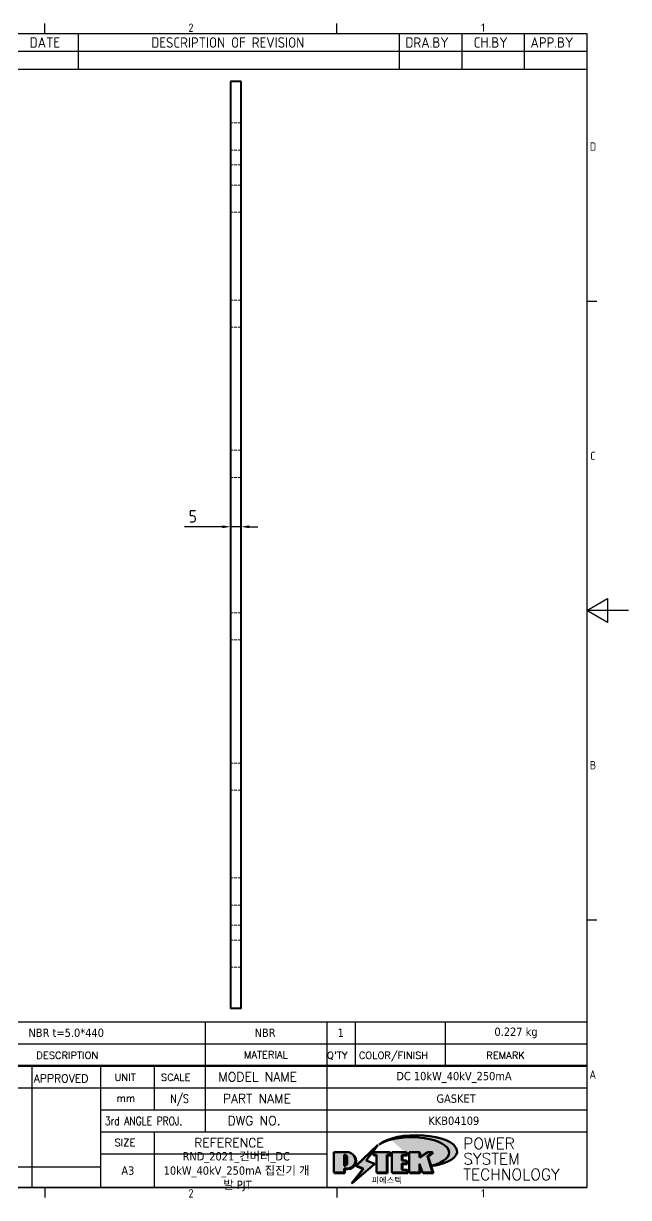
# Model space of a CAD drawing. Header units: millimetres. Extents: x 0 to 840, y 0 to 594.
# Drawn here: x 550 to 840, y 15 to 579 of the extents above; entities that cross this region are included whole.
import ezdxf
from ezdxf.enums import TextEntityAlignment as Align

# ---------------------------------------------------------------- set-up
doc = ezdxf.new("R2010")
doc.units = ezdxf.units.MM
doc.header["$LTSCALE"] = 2
doc.linetypes.add('DASHED', pattern=[0.2067, 0.1654, -0.0413])
doc.layers.get('0').update_dxf_attribs({"color": 3, "lineweight": 25})
for name, color, linetype, lineweight in [('가려진 것(ISO)', 2, 'DASHED', 18), ('가시적인 것(ISO)', 3, 'Continuous', 40), ('경계(ISO)', 7, 'Continuous', 25), ('기호(ISO)', 5, 'Continuous', 25), ('제목(ISO)', 5, 'Continuous', 50), ('치수(ISO)', 2, 'Continuous', 25), ('해치(ISO)', 7, 'Continuous', 18)]:
    doc.layers.add(name, color=color, linetype=linetype, lineweight=lineweight)
doc.styles.add('HAN_291', font='')
doc.styles.add('HAN_370', font='', dxfattribs={"width": 2})
doc.styles.add('ISO Proportiona M2B', font='isocp.shx')
doc.styles.add('RC_284', font='ROMANC.shx')
doc.styles.add('RC_287', font='ROMANC.shx')
doc.styles.add('RC_292', font='ROMANC.shx')
doc.styles.add('ROMANT_294', font='romant.shx')
doc.styles.add('문자 텍스트_PSTEK_POSCO', font='isocp.shx')
doc.styles.add('치수 텍스트_PSTEK_POSCO', font='isocp.shx')
doc.styles.add('텍스트 스타일198', font='tahoma.ttf')
doc.styles.add('텍스트 스타일333', font='ROMANC.shx', dxfattribs={"width": 0.800000011920929})
doc.styles.get('HAN_291').set_extended_font_data('GulimChe')
doc.styles.get('HAN_370').set_extended_font_data('GulimChe')
doc.dimstyles.new('치수_PSTEK_POSCO', dxfattribs={"dimscale": 2, "dimtxt": 3, "dimasz": 2, "dimexe": 2, "dimexo": 2.5, "dimgap": 1, "dimtad": 1, "dimrnd": 1e-08, "dimdsep": 46, "dimtxsty": '치수 텍스트_PSTEK_POSCO', "dimcen": 0.09, "dimdle": 10, "dimclrd": 7, "dimclre": 7, "dimclrt": 2, "dimadec": 1, "dimazin": 2, "dimtfac": 1, "dimtmove": 0, "dimatfit": 3, "dimfxl": 0, "dimtolj": 1, "dimlwd": -1, "dimlwe": -1, "dimarcsym": 0})

# ---------------------------------------------------------------- blocks, each defined once
blk = doc.blocks.new('경계 Default Border')
at = {"layer": '경계(ISO)'}
for p, q in [((280, 287.0000076293945), (280, 289.4000053405762)), ((350, 287.0000076293945), (350, 289.4000053405762)), ((410, 222.7499961853027), (412.400016784668, 222.7499961853027)), ((410, 74.25000190734863), (412.400016784668, 74.25000190734863)), ((280, 10), (280, 7.599999904632568)), ((350, 10), (350, 7.599999904632568))]:
    blk.add_line(p, q, dxfattribs=at)
at = {"layer": '경계(ISO)', "flags": 128}
for points in [[(10, 10), (10, 287.0000076293945), (410, 287.0000076293945), (410, 10), (10, 10)], [(420, 148.5000038146973), (410, 148.5000038146973), (415, 151.3867473602295), (415, 145.6132507324219), (410, 148.5000038146973)]]:
    blk.add_lwpolyline(points, dxfattribs=at)
at = {"layer": '경계(ISO)', "color": 2, "char_height": 2.000000029802322, "attachment_point": 7, "style": '문자 텍스트_PSTEK_POSCO'}
for s, insert in [('2', (314.418492964537, 287.3809296778403)), ('1', (384.6573774223157, 287.4)), ('D', (410.718846771929, 258.8559296629392)), ('C', (410.8296930082771, 184.6059296629392)), ('B', (410.718846771929, 110.3559296629392)), ('A', (410.6096005397006, 36.12023240455892)), ('2', (314.418492964537, 7.580929648038)), ('1', (384.6573774223157, 7.599999970197677))]:
    blk.add_mtext(s, dxfattribs=dict(at, insert=insert))
blk = doc.blocks.new('제목 블록 PSTEK')
h = blk.add_hatch(color=1)
edge = h.paths.add_edge_path(flags=0)
edge.add_line((314.2242174273352, 19.60711530335299), (314.2242174273352, 17.00126995915134))
edge.add_line((314.2242174273352, 17.00126995915134), (314.3485873187598, 17.00126995915134))
edge.add_arc((314.3485873187598, 17.6527312952023), 0.6514613360509371, 270, 360)
edge.add_line((315.0000486548106, 17.6527312952023), (315.0000486548106, 18.95565396730211))
edge.add_arc((314.3485873187598, 18.95565396730212), 0.6514613360508712, 0, 90)
edge.add_line((314.3485873187598, 19.60711530335299), (314.2242174273352, 19.60711530335299))
edge = h.paths.add_edge_path()
edge.add_arc((314.9847713324306, 18.28938669179658), 1.969189947606664, 269.9999999999959, 450)
edge.add_line((314.9847713324306, 20.25857663940318), (311.7664314776902, 20.25857663940324))
edge.add_line((311.7664314776902, 20.25857663940324), (311.7664314776902, 15.3430047401139))
edge.add_line((311.7664314776902, 15.3430047401139), (314.2242174273352, 15.3430047401139))
edge.add_line((314.2242174273352, 15.3430047401139), (314.2242174273352, 16.32019674418991))
edge.add_line((314.2242174273352, 16.32019674418991), (314.9847713324307, 16.32019674418991))
for color, points in [(252, [(317.2195697678507, 17.0593801673321), (322.0326348870767, 21.62682475217465), (322.2781991042243, 21.94392121864296), (317.0471853425802, 16.97985676345368), (318.7512090904202, 16.1899260703855), (316.0018030350395, 12.71868385740789), (316.3356552234328, 13.00206718743325), (318.9235935156908, 16.2694494742633)]), (5, [(321.6183518841322, 17.4193704504104), (319.5281351041078, 18.24969419629727), (322.4505835294948, 22.02344462252142), (317.2195697678507, 17.0593801673321), (318.9235935156908, 16.2694494742633), (316.1741874603099, 12.79820726128571)]), (1, [(324.4839107253602, 19.60711530335299), (325.2419748254881, 19.60711530335299), (325.2419748254881, 20.25857663940324), (321.2266040451076, 20.25857663940324), (321.2266040451076, 19.60711530335299), (321.9846681452406, 19.60711530335299), (321.9846681452406, 15.3430047401139), (324.4839107253602, 15.3430047401139)]), (252, [(324.6615819988275, 19.45905590879572), (325.4196460989604, 19.45905590879572), (325.4196460989604, 20.11051724484596), (325.2419748254881, 20.11051724484596), (325.2419748254881, 19.60711530335299), (324.4839107253602, 19.60711530335299), (324.4839107253602, 15.3430047401139), (322.1623394187076, 15.3430047401139), (322.1623394187076, 15.19494534555726), (324.6615819988275, 15.19494534555726)]), (1, [(329.2277337269622, 20.25857663940324), (325.65654113025, 20.25857663940324), (325.65654113025, 15.3430047401139), (329.3580259941756, 15.3430047401139), (329.3580259941756, 15.9944660761648), (328.1137701654877, 15.9944660761648), (328.1137701654877, 17.56360607323003), (329.2277337269622, 17.56360607323003), (329.2277337269622, 18.25543873810179), (328.1137701654877, 18.25543873810179), (328.1137701654877, 19.60711530335299), (329.2277337269622, 19.60711530335299)]), (252, [(328.2914414389548, 19.45905590879572), (329.4054050004294, 19.45905590879572), (329.4054050004294, 20.11051724484596), (329.2277337269622, 20.11051724484596), (329.2277337269622, 19.60711530335299), (328.1137701654877, 19.60711530335299), (328.1137701654877, 18.25543873810179), (328.2914414389548, 18.25543873810179)]), (1, [(332.3312149849806, 20.25857663940324), (329.8592894925411, 20.25857663940324), (329.8592894925411, 15.3430047401139), (332.3312149849806, 15.3430047401139), (332.3312149849806, 17.4318630164523), (333.0701931098801, 15.3430047401139), (335.4855464857051, 15.3430047401139), (334.2514536401189, 19.30614745124769), (335.4379594596742, 20.25857663940324), (334.3071782107978, 20.25857663940324), (332.3312149849806, 18.99741471888304)]), (252, [(332.5088862584528, 20.1105172448466), (332.3312149849806, 20.1105172448466), (332.3312149849806, 18.99741471888368), (332.5088862584528, 19.11081371413894)]), (252, [(335.6156307331414, 20.11051724484596), (335.2535118015555, 20.11051724484596), (334.2514536401189, 19.30614745124769), (335.4855464857051, 15.3430047401139), (333.1954852176545, 15.3430047401139), (333.2478643833523, 15.19494534555726), (335.6632177591723, 15.19494534555726), (334.4291249135862, 19.15808805669106)]), (252, [(321.9846681452406, 19.60711530335299), (321.4042753185749, 19.60711530335299), (321.4042753185749, 19.45905590879572), (321.9846681452406, 19.45905590879572)]), (252, [(328.2914414389548, 17.41554667867274), (329.4054050004294, 17.41554667867274), (329.4054050004294, 18.10737934354514), (329.2277337269622, 18.10737934354514), (329.2277337269622, 17.56360607323003), (328.1137701654877, 17.56360607323003), (328.1137701654877, 15.9944660761648), (328.2914414389548, 15.9944660761648)]), (252, [(332.5088862584528, 16.92964231796647), (332.3312149849806, 17.43186301645164), (332.3312149849806, 15.3430047401139), (330.0369607660135, 15.3430047401139), (330.0369607660135, 15.19494534555726), (332.5088862584528, 15.19494534555726)]), (252, [(329.5356972676428, 15.8464066816075), (329.3580259941756, 15.8464066816075), (329.3580259941756, 15.3430047401139), (325.8342124037171, 15.3430047401139), (325.8342124037171, 15.19494534555726), (329.5356972676428, 15.19494534555726)])]:
    blk.add_hatch(color=color).paths.add_polyline_path(points)
h = blk.add_hatch(color=252)
edge = h.paths.add_edge_path()
edge.add_arc((314.9847713324309, 18.28938669179657), 1.969189947606666, 270, 406.8278729790604)
edge.add_arc((315.1624426058984, 18.1413272972396), 1.969189947606962, -90, 53.560984836317004, ccw=False)
edge.add_line((315.1624426058984, 16.17213734963263), (314.4018887008024, 16.17213734963263))
edge.add_line((314.4018887008024, 16.17213734963263), (314.4018887008024, 15.19494534555726))
edge.add_line((314.4018887008024, 15.19494534555726), (311.9441027511573, 15.19494534555726))
edge.add_line((311.9441027511573, 15.19494534555726), (311.9441027511573, 15.3430047401139))
edge.add_line((311.9441027511573, 15.3430047401139), (314.2242174273352, 15.3430047401139))
edge.add_line((314.2242174273352, 15.3430047401139), (314.2242174273352, 16.32019674418991))
edge.add_line((314.2242174273352, 16.32019674418991), (314.9847713324309, 16.32019674418991))
h = blk.add_hatch(color=252)
edge = h.paths.add_edge_path()
edge.add_line((314.4018887008024, 19.45905590879572), (314.5262585922315, 19.45905590879572))
edge.add_arc((314.5262585922314, 18.80759457274939), 0.6514613360463194, 60.4189348879147, 90.00000000000318, ccw=False)
edge.add_arc((314.3485873187602, 18.95565396730057), 0.6514613360524251, 39.96992292766206, 90.00000000009999)
edge.add_line((314.3485873187591, 19.60711530335307), (314.2242174273352, 19.60711530335298))
edge.add_line((314.2242174273352, 19.60711530335299), (314.2242174273352, 17.00126995915134))
edge.add_line((314.2242174273352, 17.00126995915134), (314.3485873187591, 17.00126995915134))
edge.add_arc((314.3485873187568, 17.652731295233), 0.6514613360816299, 270.0000000002, 274.6930825552478)
edge.add_line((314.4018887008024, 17.0034541317032), (314.4018887008024, 19.45905590879572))
at = {"layer": '해치(ISO)', "true_color": 0x27d1fc}
h = blk.add_hatch(color=140, dxfattribs=at)
edge = h.paths.add_edge_path()
edge.add_ellipse((330.3660919371412, 20.15576403068321), major_axis=(9.100907360794343, 0), ratio=0.4069904968023172, start_angle=301.3098473703837, end_angle=507.7436900681698)
edge.add_ellipse((331.5340919371412, 20.4634168429492), major_axis=(-9.82350664112931, 0), ratio=0.3942600559756514, start_angle=111.51207141178469, end_angle=334.47025347086895, ccw=False)
edge.add_line((335.1363447531188, 16.8601935978785), (335.0955236905705, 16.99119398620872))
at = {"color": 180}
for p, q in [((182.475792979055, 11.79100474011392), (182.4757929790549, 51.56524660363496)), ((182.4757929790549, 51.56524660363496), (372.4757929537551, 51.56524660363496)), ((189.2651435055721, 51.56524660363496), (189.2651435055722, 41.00524660363494)), ((215.2152739891528, 41.00524660363494), (215.2152739891528, 51.56524660363496)), ((280.8758854511282, 51.56524660363496), (280.8758854511282, 41.00524660363494)), ((310.0881549537552, 51.56524660363496), (310.0881549537553, 41.00524660363494)), ((316.9044520275131, 51.56524660363496), (316.9044520275127, 41.00524660363494)), ((338.4566026226726, 51.56524660363496), (338.4566026226727, 41.00524660363494)), ((372.4757929537551, 51.56524660363496), (372.4757929537551, 11.79100474011389)), ((182.475792979055, 46.2852466036349), (372.4757929537551, 46.28524660363492)), ((182.475792979055, 41.00524660363493), (206.451475290024, 41.00524660363493)), ((222.9401812389276, 11.79100474011392), (222.9401812389276, 41.00524660363494)), ((239.4288871878316, 11.79100474011392), (239.4288871878316, 41.00524660363494)), ((255.9175931367356, 11.79100474011392), (255.9175931367356, 41.00524660363494)), ((268.6918866058747, 41.00524660363494), (268.6918866058747, 30.44524660363498)), ((280.8758854511282, 41.00524660363494), (280.8758854511282, 25.16524660363502)), ((310.088154953755, 41.00524660363494), (310.088154953755, 11.79100474011392)), ((182.475792979055, 35.72524660363497), (206.451475290024, 35.72524660363497)), ((198.8621818849491, 12.02524660363491), (198.8621818849491, 35.72524660363497)), ((206.451475290024, 35.72524660363497), (372.4757929537551, 35.72524660363497)), ((182.475792979055, 31.77524660363492), (206.451475290024, 31.77524660363492)), ((255.917593136736, 30.44524660363498), (372.4757929537552, 30.44524660363501)), ((182.475792979055, 27.82524660363487), (206.451475290024, 27.82524660363487)), ((182.475792979055, 23.87524660363505), (206.451475290024, 23.87524660363505)), ((255.9175931367359, 25.16524660363502), (372.4757929537552, 25.165246603635)), ((268.6918866058744, 25.16524660363502), (268.6918866058744, 11.79100474011392)), ((182.475792979055, 19.92524660363478), (206.451475290024, 19.92524660363478)), ((255.9175931367359, 19.88524660363481), (310.0881549537553, 19.88524660363481)), ((182.475792979055, 15.97524660363496), (206.451475290024, 15.97524660363496)), ((206.451475290024, 16.74100474011396), (255.9175931367359, 16.74100474011396)), ((182.475792979055, 11.79100474011392), (372.4757929537551, 11.79100474011389))]:
    blk.add_line(p, q, dxfattribs=at)
at = {"color": 7, "lineweight": 50}
for p, q in [((206.4514752900237, 11.79100474011392), (206.4514752900237, 41.00524660363494)), ((206.451475290024, 41.00524660363494), (372.4757929537551, 41.00524660363496))]:
    blk.add_line(p, q, dxfattribs=at)
at = {"color": 7}
for p, q in [((311.7664314776902, 20.25900474011391), (311.7664314776902, 15.34300474011391)), ((314.9847713324309, 20.25857663940324), (311.7664314776902, 20.25857663940324)), ((314.9847713324309, 20.25857663940324), (311.7664314776902, 20.25857663940324)), ((311.7664314776902, 20.25857663940324), (311.7664314776902, 15.3430047401139)), ((322.2781991042243, 21.94392121864296), (317.0471853425802, 16.97985676345368)), ((322.4505835294948, 22.02344462252142), (317.2195697678507, 17.0593801673321)), ((317.2195697678507, 17.0593801673321), (322.0326348870767, 21.62682475217465)), ((319.5281351041078, 18.24969419629727), (322.4505835294948, 22.02344462252142)), ((325.2419748254881, 20.25857663940324), (321.2266040451076, 20.25857663940324)), ((321.2266040451076, 20.25857663940324), (321.2266040451076, 19.60711530335299)), ((325.2419748254881, 20.25857663940324), (321.2266040451076, 20.25857663940324)), ((321.2266040451076, 20.25857663940324), (321.2266040451076, 19.60711530335299)), ((322.0326348870767, 21.62682475217465), (322.2781991042243, 21.94392121864296)), ((325.2419748254881, 19.60711530335299), (325.2419748254881, 20.25857663940324)), ((325.2419748254881, 19.60711530335299), (325.2419748254881, 20.25857663940324)), ((325.4196460989604, 20.11051724484596), (325.2419748254881, 20.11051724484596)), ((325.2419748254881, 20.11051724484596), (325.2419748254881, 19.60711530335299)), ((325.4196460989604, 19.45905590879572), (325.4196460989604, 20.11051724484596)), ((329.2277337269622, 20.25857663940324), (325.65654113025, 20.25857663940324)), ((325.65654113025, 20.25857663940324), (325.65654113025, 15.3430047401139)), ((325.65654113025, 20.25857663940324), (325.65654113025, 15.3430047401139)), ((329.2277337269622, 20.25857663940324), (325.65654113025, 20.25857663940324)), ((329.2277337269622, 19.60711530335299), (329.2277337269622, 20.25857663940324)), ((329.2277337269622, 19.60711530335299), (329.2277337269622, 20.25857663940324)), ((329.4054050004294, 20.11051724484596), (329.2277337269622, 20.11051724484596)), ((329.2277337269622, 20.11051724484596), (329.2277337269622, 19.60711530335299)), ((329.4054050004294, 19.45905590879572), (329.4054050004294, 20.11051724484596)), ((332.3312149849806, 20.25857663940324), (329.8592894925411, 20.25857663940324)), ((329.8592894925411, 20.25857663940324), (329.8592894925411, 15.3430047401139)), ((329.8592894925411, 20.25857663940324), (329.8592894925411, 15.3430047401139)), ((332.3312149849806, 20.25857663940324), (329.8592894925411, 20.25857663940324)), ((334.3071782107978, 20.25857663940324), (332.3312149849806, 18.99741471888304)), ((332.3312149849806, 18.99741471888304), (332.3312149849806, 20.25857663940324)), ((334.3071782107978, 20.25857663940324), (332.3312149849806, 18.99741471888304)), ((332.3312149849806, 18.99741471888304), (332.3312149849806, 20.25857663940324)), ((332.5088862584528, 20.1105172448466), (332.3312149849806, 20.1105172448466)), ((332.3312149849806, 20.1105172448466), (332.3312149849806, 18.99741471888368)), ((332.5088862584528, 19.11081371413894), (332.5088862584528, 20.1105172448466)), ((334.2514536401189, 19.30614745124769), (335.4379594596742, 20.25857663940324)), ((334.2514536401189, 19.30614745124769), (335.4379594596742, 20.25857663940324)), ((335.2535118015555, 20.11051724484596), (334.2514536401189, 19.30614745124769)), ((335.4379594596742, 20.25857663940324), (334.3071782107978, 20.25857663940324)), ((335.4379594596742, 20.25857663940324), (334.3071782107978, 20.25857663940324)), ((334.4291249135862, 19.15808805669104), (335.6156307331414, 20.11051724484596)), ((335.6156307331414, 20.11051724484596), (335.2535118015555, 20.11051724484596)), ((314.2242174273352, 17.00126995915134), (314.2242174273352, 19.60711530335299)), ((314.2242174273352, 19.60711530335299), (314.3485873187591, 19.60711530335299)), ((314.3485873187591, 19.60711530335299), (314.2242174273352, 19.60711530335299)), ((314.2242174273352, 19.60711530335299), (314.2242174273352, 17.00126995915134)), ((314.2242174273352, 17.00126995915134), (314.2242174273352, 19.60711530335299)), ((314.2242174273352, 19.60711530335299), (314.3485873187591, 19.60711530335299)), ((314.3485873187591, 17.00126995915134), (314.2242174273352, 17.00126995915134)), ((314.2242174273352, 17.00126995915134), (314.3485873187591, 17.00126995915134)), ((314.3485873187591, 17.00126995915134), (314.2242174273352, 17.00126995915134)), ((314.4018887008024, 19.45905590879572), (314.5262585922314, 19.45905590879572)), ((314.4018887008024, 17.0034541317032), (314.4018887008024, 19.45905590879572)), ((315.0000486548106, 18.95565396730275), (315.0000486548106, 17.65273129520161)), ((315.0000486548106, 18.95565396730275), (315.0000486548106, 17.65273129520161)), ((316.1741874603099, 12.79820726128571), (321.6183518841322, 17.4193704504104)), ((317.0471853425802, 16.97985676345368), (318.7512090904202, 16.1899260703855)), ((318.9235935156908, 16.2694494742633), (317.2195697678507, 17.0593801673321)), ((317.2195697678507, 17.0593801673321), (318.9235935156908, 16.2694494742633)), ((321.6183518841322, 17.4193704504104), (319.5281351041078, 18.24969419629727)), ((321.2266040451076, 19.60711530335299), (321.9846681452406, 19.60711530335299)), ((321.2266040451076, 19.60711530335299), (321.9846681452406, 19.60711530335299)), ((321.4042753185749, 19.60711530335299), (321.4042753185749, 19.45905590879572)), ((321.9846681452406, 19.60711530335299), (321.4042753185749, 19.60711530335299)), ((321.4042753185749, 19.45905590879572), (321.9846681452406, 19.45905590879572)), ((321.9846681452406, 19.60711530335299), (321.9846681452406, 15.3430047401139)), ((321.9846681452406, 19.45905590879572), (321.9846681452406, 19.60711530335299)), ((321.9846681452406, 19.60711530335299), (321.9846681452406, 15.3430047401139)), ((324.4839107253602, 19.60711530335299), (325.2419748254881, 19.60711530335299)), ((324.4839107253602, 15.3430047401139), (324.4839107253602, 19.60711530335299)), ((325.2419748254881, 19.60711530335299), (324.4839107253602, 19.60711530335299)), ((324.4839107253602, 19.60711530335299), (324.4839107253602, 15.3430047401139)), ((324.4839107253602, 19.60711530335299), (325.2419748254881, 19.60711530335299)), ((324.4839107253602, 15.3430047401139), (324.4839107253602, 19.60711530335299)), ((324.6615819988275, 19.45905590879572), (325.4196460989604, 19.45905590879572)), ((324.6615819988275, 15.19494534555726), (324.6615819988275, 19.45905590879572)), ((328.1137701654877, 18.25543873810179), (328.1137701654877, 19.60711530335299)), ((328.1137701654877, 19.60711530335299), (329.2277337269622, 19.60711530335299)), ((329.2277337269622, 19.60711530335299), (328.1137701654877, 19.60711530335299)), ((328.1137701654877, 19.60711530335299), (328.1137701654877, 18.25543873810179)), ((328.1137701654877, 18.25543873810179), (328.1137701654877, 19.60711530335299)), ((328.1137701654877, 19.60711530335299), (329.2277337269622, 19.60711530335299)), ((329.2277337269622, 18.25543873810179), (328.1137701654877, 18.25543873810179)), ((328.1137701654877, 18.25543873810179), (328.2914414389548, 18.25543873810179)), ((329.2277337269622, 18.25543873810179), (328.1137701654877, 18.25543873810179)), ((328.1137701654877, 17.56360607323003), (329.2277337269622, 17.56360607323003)), ((328.1137701654877, 15.9944660761648), (328.1137701654877, 17.56360607323003)), ((329.2277337269622, 17.56360607323003), (328.1137701654877, 17.56360607323003)), ((328.1137701654877, 17.56360607323003), (328.1137701654877, 15.9944660761648)), ((328.1137701654877, 17.56360607323003), (329.2277337269622, 17.56360607323003)), ((328.1137701654877, 15.9944660761648), (328.1137701654877, 17.56360607323003)), ((328.2914414389548, 18.25543873810179), (328.2914414389548, 19.45905590879572)), ((328.2914414389548, 19.45905590879572), (329.4054050004294, 19.45905590879572)), ((328.2914414389548, 15.9944660761648), (328.2914414389548, 17.41554667867274)), ((328.2914414389548, 17.41554667867274), (329.4054050004294, 17.41554667867274)), ((329.2277337269622, 17.56360607323003), (329.2277337269622, 18.25543873810179)), ((329.2277337269622, 17.56360607323003), (329.2277337269622, 18.25543873810179)), ((329.4054050004294, 18.10737934354514), (329.2277337269622, 18.10737934354514)), ((329.2277337269622, 18.10737934354514), (329.2277337269622, 17.56360607323003)), ((329.4054050004294, 17.41554667867274), (329.4054050004294, 18.10737934354514)), ((332.3312149849806, 18.99741471888368), (332.5088862584528, 19.11081371413894)), ((332.3312149849806, 17.4318630164523), (333.0701931098801, 15.3430047401139)), ((332.3312149849806, 15.3430047401139), (332.3312149849806, 17.4318630164523)), ((332.5088862584528, 16.92964231796647), (332.3312149849806, 17.43186301645164)), ((332.3312149849806, 17.43186301645164), (332.3312149849806, 15.3430047401139)), ((332.3312149849806, 17.4318630164523), (333.0701931098801, 15.3430047401139)), ((332.3312149849806, 15.3430047401139), (332.3312149849806, 17.4318630164523)), ((332.5088862584528, 15.19494534555726), (332.5088862584528, 16.92964231796647)), ((335.4855464857051, 15.3430047401139), (334.2514536401189, 19.30614745124769)), ((334.2514536401189, 19.30614745124769), (335.4855464857051, 15.3430047401139)), ((335.4855464857051, 15.3430047401139), (334.2514536401189, 19.30614745124769)), ((335.6632177591723, 15.19494534555726), (334.4291249135862, 19.15808805669104)), ((345.0447381189468, 17.50375595811051), (344.9867755289346, 17.689895936919)), ((311.7664314776902, 15.3430047401139), (314.2242174273352, 15.3430047401139)), ((311.7664314776902, 15.3430047401139), (314.2242174273352, 15.3430047401139)), ((314.2242174273352, 15.3430047401139), (311.9441027511573, 15.3430047401139)), ((311.9441027511573, 15.3430047401139), (311.9441027511573, 15.19494534555726)), ((311.9441027511573, 15.19494534555726), (314.4018887008024, 15.19494534555726)), ((314.2242174273352, 16.32019674418991), (314.9847713324309, 16.32019674418991)), ((314.2242174273352, 15.3430047401139), (314.2242174273352, 16.32019674418991)), ((314.9847713324309, 16.32019674418991), (314.2242174273352, 16.32019674418991)), ((314.2242174273352, 16.32019674418991), (314.2242174273352, 15.3430047401139)), ((314.2242174273352, 16.32019674418991), (314.9847713324309, 16.32019674418991)), ((314.2242174273352, 15.3430047401139), (314.2242174273352, 16.32019674418991)), ((314.4018887008024, 16.17213734963263), (315.162442605898, 16.17213734963263)), ((314.4018887008024, 15.19494534555726), (314.4018887008024, 16.17213734963263)), ((318.7512090904202, 16.1899260703855), (316.0018030350395, 12.71868385740789)), ((318.9235935156908, 16.2694494742633), (316.1741874603099, 12.79820726128571)), ((316.3356552234328, 13.00206718743325), (318.9235935156908, 16.2694494742633)), ((321.9846681452406, 15.3430047401139), (324.4839107253602, 15.3430047401139)), ((321.9846681452406, 15.3430047401139), (324.4839107253602, 15.3430047401139)), ((324.4839107253602, 15.3430047401139), (322.1623394187076, 15.3430047401139)), ((322.1623394187076, 15.3430047401139), (322.1623394187076, 15.19494534555726)), ((322.1623394187076, 15.19494534555726), (324.6615819988275, 15.19494534555726)), ((325.65654113025, 15.3430047401139), (329.3580259941756, 15.3430047401139)), ((325.65654113025, 15.3430047401139), (329.3580259941756, 15.3430047401139)), ((329.3580259941756, 15.3430047401139), (325.8342124037171, 15.3430047401139)), ((325.8342124037171, 15.3430047401139), (325.8342124037171, 15.19494534555726)), ((325.8342124037171, 15.19494534555726), (329.5356972676428, 15.19494534555726)), ((329.3580259941756, 15.9944660761648), (328.1137701654877, 15.9944660761648)), ((328.1137701654877, 15.9944660761648), (328.2914414389548, 15.9944660761648)), ((329.3580259941756, 15.9944660761648), (328.1137701654877, 15.9944660761648)), ((329.3580259941756, 15.3430047401139), (329.3580259941756, 15.9944660761648)), ((329.3580259941756, 15.3430047401139), (329.3580259941756, 15.9944660761648)), ((329.5356972676428, 15.8464066816075), (329.3580259941756, 15.8464066816075)), ((329.3580259941756, 15.8464066816075), (329.3580259941756, 15.3430047401139)), ((329.5356972676428, 15.19494534555726), (329.5356972676428, 15.8464066816075)), ((329.8592894925411, 15.3430047401139), (332.3312149849806, 15.3430047401139)), ((329.8592894925411, 15.3430047401139), (332.3312149849806, 15.3430047401139)), ((332.3312149849806, 15.3430047401139), (330.0369607660135, 15.3430047401139)), ((330.0369607660135, 15.3430047401139), (330.0369607660135, 15.19494534555726)), ((330.0369607660135, 15.19494534555726), (332.5088862584528, 15.19494534555726)), ((333.0701931098801, 15.3430047401139), (335.4855464857051, 15.3430047401139)), ((333.0701931098801, 15.3430047401139), (335.4855464857051, 15.3430047401139)), ((335.4855464857051, 15.3430047401139), (333.1954852176545, 15.3430047401139)), ((333.1954852176545, 15.3430047401139), (333.2478643833523, 15.19494534555726)), ((333.2478643833523, 15.19494534555726), (335.6632177591723, 15.19494534555726)), ((316.0018030350395, 12.71868385740789), (316.3356552234328, 13.00206718743325))]:
    blk.add_line(p, q, dxfattribs=at)
at = {"color": 1}
for p, q in [((314.9847713324309, 20.25857663940324), (311.7664314776902, 20.25857663940324)), ((311.7664314776902, 20.25857663940324), (311.7664314776902, 15.3430047401139)), ((325.2419748254881, 20.25857663940324), (321.2266040451076, 20.25857663940324)), ((321.2266040451076, 20.25857663940324), (321.2266040451076, 19.60711530335299)), ((325.2419748254881, 19.60711530335299), (325.2419748254881, 20.25857663940324)), ((329.2277337269622, 20.25857663940324), (325.65654113025, 20.25857663940324)), ((325.65654113025, 20.25857663940324), (325.65654113025, 15.3430047401139)), ((329.2277337269622, 19.60711530335299), (329.2277337269622, 20.25857663940324)), ((332.3312149849806, 20.25857663940324), (329.8592894925411, 20.25857663940324)), ((329.8592894925411, 20.25857663940324), (329.8592894925411, 15.3430047401139)), ((334.3071782107978, 20.25857663940324), (332.3312149849806, 18.99741471888304)), ((332.3312149849806, 18.99741471888304), (332.3312149849806, 20.25857663940324)), ((334.2514536401189, 19.30614745124769), (335.4379594596742, 20.25857663940324)), ((335.4379594596742, 20.25857663940324), (334.3071782107978, 20.25857663940324)), ((314.2242174273352, 17.00126995915134), (314.2242174273352, 19.60711530335299)), ((314.2242174273352, 19.60711530335299), (314.3485873187591, 19.60711530335299)), ((314.3485873187591, 17.00126995915134), (314.2242174273352, 17.00126995915134)), ((315.0000486548106, 18.95565396730275), (315.0000486548106, 17.65273129520161)), ((321.2266040451076, 19.60711530335299), (321.9846681452406, 19.60711530335299)), ((321.9846681452406, 19.60711530335299), (321.9846681452406, 15.3430047401139)), ((324.4839107253602, 19.60711530335299), (325.2419748254881, 19.60711530335299)), ((324.4839107253602, 15.3430047401139), (324.4839107253602, 19.60711530335299)), ((328.1137701654877, 18.25543873810179), (328.1137701654877, 19.60711530335299)), ((328.1137701654877, 19.60711530335299), (329.2277337269622, 19.60711530335299)), ((329.2277337269622, 18.25543873810179), (328.1137701654877, 18.25543873810179)), ((328.1137701654877, 17.56360607323003), (329.2277337269622, 17.56360607323003)), ((328.1137701654877, 15.9944660761648), (328.1137701654877, 17.56360607323003)), ((329.2277337269622, 17.56360607323003), (329.2277337269622, 18.25543873810179)), ((332.3312149849806, 17.4318630164523), (333.0701931098801, 15.3430047401139)), ((332.3312149849806, 15.3430047401139), (332.3312149849806, 17.4318630164523)), ((335.4855464857051, 15.3430047401139), (334.2514536401189, 19.30614745124769)), ((311.7664314776902, 15.3430047401139), (314.2242174273352, 15.3430047401139)), ((314.2242174273352, 16.32019674418991), (314.9847713324309, 16.32019674418991)), ((314.2242174273352, 15.3430047401139), (314.2242174273352, 16.32019674418991)), ((321.9846681452406, 15.3430047401139), (324.4839107253602, 15.3430047401139)), ((325.65654113025, 15.3430047401139), (329.3580259941756, 15.3430047401139)), ((329.3580259941756, 15.9944660761648), (328.1137701654877, 15.9944660761648)), ((329.3580259941756, 15.3430047401139), (329.3580259941756, 15.9944660761648)), ((329.8592894925411, 15.3430047401139), (332.3312149849806, 15.3430047401139)), ((333.0701931098801, 15.3430047401139), (335.4855464857051, 15.3430047401139))]:
    blk.add_line(p, q, dxfattribs=at)
at = {"color": 5}
for p, q in [((322.4505835294948, 22.02344462252142), (317.2195697678507, 17.0593801673321)), ((319.5281351041078, 18.24969419629727), (322.4505835294948, 22.02344462252142)), ((316.1741874603099, 12.79820726128571), (321.6183518841322, 17.4193704504104)), ((317.2195697678507, 17.0593801673321), (318.9235935156908, 16.2694494742633)), ((321.6183518841322, 17.4193704504104), (319.5281351041078, 18.24969419629727)), ((318.9235935156908, 16.2694494742633), (316.1741874603099, 12.79820726128571))]:
    blk.add_line(p, q, dxfattribs=at)
at = {"color": 7}
for centre, radius, start, end in [((314.9847713324309, 18.28938669179658), 1.969189947606665, 270, 90), ((314.9847713324309, 18.28938669179658), 1.969189947606665, 270, 90), ((314.3485873187598, 18.95565396730211), 0.6514613360508712, 0, 90), ((314.3485873187602, 18.95565396730057), 0.6514613360524251, 39.96992292766117, 90), ((314.3485873187598, 18.95565396730212), 0.6514613360508712, 0, 90), ((314.3485873187597, 17.65273129520228), 0.6514613360509381, 270, 0), ((314.3485873187598, 17.6527312952023), 0.6514613360509381, 270, 0), ((314.3485873187568, 17.652731295233), 0.6514613360816299, 270, 274.6930825552478), ((314.5262585922314, 18.80759457274939), 0.6514613360463193, 60.41893488791137, 90), ((314.9847713324307, 18.2893866917965), 1.969189947606594, 270, 46.82787297909833), ((315.1624426058984, 18.1413272972396), 1.969189947606961, 270, 53.56098483636067)]:
    blk.add_arc(centre, radius, start, end, dxfattribs=at)
at = {"color": 1}
for centre, radius, start, end in [((314.9847713324309, 18.28938669179657), 1.969189947606665, 270, 90), ((314.3485873187598, 18.95565396730211), 0.6514613360508712, 0, 90), ((314.3485873187598, 17.6527312952023), 0.6514613360509381, 270, 0)]:
    blk.add_arc(centre, radius, start, end, dxfattribs=at)
at = {"layer": '제목(ISO)', "lineweight": 18}
blk.add_line((182.475792979055, 35.72500474011393), (182.475792979055, 11.79100474011392), dxfattribs=at)
at = {"layer": '제목(ISO)'}
for p, q in [((314.9847713324306, 20.25857663940324), (311.7664314776902, 20.25857663940324)), ((311.7664314776902, 20.25857663940324), (311.7664314776902, 15.3430047401139)), ((322.2781991042243, 21.94392121864296), (317.0471853425802, 16.97985676345368)), ((322.4505835294948, 22.02344462252142), (317.2195697678507, 17.0593801673321)), ((317.2195697678507, 17.0593801673321), (322.0326348870767, 21.62682475217465)), ((319.5281351041078, 18.24969419629727), (322.4505835294948, 22.02344462252142)), ((325.2419748254881, 20.25857663940324), (321.2266040451076, 20.25857663940324)), ((321.2266040451076, 20.25857663940324), (321.2266040451076, 19.60711530335299)), ((322.0326348870767, 21.62682475217465), (322.2781991042243, 21.94392121864296)), ((325.2419748254881, 19.60711530335299), (325.2419748254881, 20.25857663940324)), ((325.4196460989604, 20.11051724484596), (325.2419748254881, 20.11051724484596)), ((325.2419748254881, 20.11051724484596), (325.2419748254881, 19.60711530335299)), ((325.4196460989604, 19.45905590879572), (325.4196460989604, 20.11051724484596)), ((329.2277337269622, 20.25857663940324), (325.65654113025, 20.25857663940324)), ((325.65654113025, 20.25857663940324), (325.65654113025, 15.3430047401139)), ((329.2277337269622, 19.60711530335299), (329.2277337269622, 20.25857663940324)), ((329.4054050004294, 20.11051724484596), (329.2277337269622, 20.11051724484596)), ((329.2277337269622, 20.11051724484596), (329.2277337269622, 19.60711530335299)), ((329.4054050004294, 19.45905590879572), (329.4054050004294, 20.11051724484596)), ((332.3312149849806, 20.25857663940324), (329.8592894925411, 20.25857663940324)), ((329.8592894925411, 20.25857663940324), (329.8592894925411, 15.3430047401139)), ((334.3071782107978, 20.25857663940324), (332.3312149849806, 18.99741471888304)), ((332.3312149849806, 18.99741471888304), (332.3312149849806, 20.25857663940324)), ((332.5088862584528, 20.1105172448466), (332.3312149849806, 20.1105172448466)), ((332.3312149849806, 20.1105172448466), (332.3312149849806, 18.99741471888368)), ((332.5088862584528, 19.11081371413894), (332.5088862584528, 20.1105172448466)), ((334.2514536401189, 19.30614745124769), (335.4379594596742, 20.25857663940324)), ((335.2535118015555, 20.11051724484596), (334.2514536401189, 19.30614745124769)), ((335.4379594596742, 20.25857663940324), (334.3071782107978, 20.25857663940324)), ((334.4291249135862, 19.15808805669106), (335.6156307331414, 20.11051724484596)), ((335.6156307331414, 20.11051724484596), (335.2535118015555, 20.11051724484596)), ((314.2242174273352, 17.00126995915134), (314.2242174273352, 19.60711530335299)), ((314.2242174273352, 19.60711530335299), (314.3485873187598, 19.60711530335299)), ((314.3485873187591, 19.60711530335299), (314.2242174273352, 19.60711530335299)), ((314.2242174273352, 19.60711530335299), (314.2242174273352, 17.00126995915134)), ((314.3485873187598, 17.00126995915134), (314.2242174273352, 17.00126995915134)), ((314.2242174273352, 17.00126995915134), (314.3485873187591, 17.00126995915134)), ((314.4018887008024, 19.45905590879572), (314.5262585922314, 19.45905590879572)), ((314.4018887008024, 17.0034541317032), (314.4018887008024, 19.45905590879572)), ((315.0000486548106, 18.95565396730211), (315.0000486548106, 17.6527312952023)), ((316.1741874603099, 12.79820726128571), (321.6183518841322, 17.4193704504104)), ((317.0471853425802, 16.97985676345368), (318.7512090904202, 16.1899260703855)), ((317.2195697678507, 17.0593801673321), (318.9235935156908, 16.2694494742633)), ((318.9235935156908, 16.2694494742633), (317.2195697678507, 17.0593801673321)), ((321.6183518841322, 17.4193704504104), (319.5281351041078, 18.24969419629727)), ((321.2266040451076, 19.60711530335299), (321.9846681452406, 19.60711530335299)), ((321.9846681452406, 19.60711530335299), (321.4042753185749, 19.60711530335299)), ((321.4042753185749, 19.60711530335299), (321.4042753185749, 19.45905590879572)), ((321.4042753185749, 19.45905590879572), (321.9846681452406, 19.45905590879572)), ((321.9846681452406, 19.60711530335299), (321.9846681452406, 15.3430047401139)), ((321.9846681452406, 19.45905590879572), (321.9846681452406, 19.60711530335299)), ((324.4839107253602, 19.60711530335299), (325.2419748254881, 19.60711530335299)), ((324.4839107253602, 15.3430047401139), (324.4839107253602, 19.60711530335299)), ((325.2419748254881, 19.60711530335299), (324.4839107253602, 19.60711530335299)), ((324.4839107253602, 19.60711530335299), (324.4839107253602, 15.3430047401139)), ((324.6615819988275, 19.45905590879572), (325.4196460989604, 19.45905590879572)), ((324.6615819988275, 15.19494534555726), (324.6615819988275, 19.45905590879572)), ((328.1137701654877, 18.25543873810179), (328.1137701654877, 19.60711530335299)), ((328.1137701654877, 19.60711530335299), (329.2277337269622, 19.60711530335299)), ((329.2277337269622, 19.60711530335299), (328.1137701654877, 19.60711530335299)), ((328.1137701654877, 19.60711530335299), (328.1137701654877, 18.25543873810179)), ((329.2277337269622, 18.25543873810179), (328.1137701654877, 18.25543873810179)), ((328.1137701654877, 18.25543873810179), (328.2914414389548, 18.25543873810179)), ((328.1137701654877, 15.9944660761648), (328.1137701654877, 17.56360607323003)), ((328.1137701654877, 17.56360607323003), (329.2277337269622, 17.56360607323003)), ((329.2277337269622, 17.56360607323003), (328.1137701654877, 17.56360607323003)), ((328.1137701654877, 17.56360607323003), (328.1137701654877, 15.9944660761648)), ((328.2914414389548, 19.45905590879572), (329.4054050004294, 19.45905590879572)), ((328.2914414389548, 18.25543873810179), (328.2914414389548, 19.45905590879572)), ((328.2914414389548, 17.41554667867274), (329.4054050004294, 17.41554667867274)), ((328.2914414389548, 15.9944660761648), (328.2914414389548, 17.41554667867274)), ((329.2277337269622, 17.56360607323003), (329.2277337269622, 18.25543873810179)), ((329.4054050004294, 18.10737934354514), (329.2277337269622, 18.10737934354514)), ((329.2277337269622, 18.10737934354514), (329.2277337269622, 17.56360607323003)), ((329.4054050004294, 17.41554667867274), (329.4054050004294, 18.10737934354514)), ((332.3312149849806, 18.99741471888368), (332.5088862584528, 19.11081371413894)), ((332.3312149849806, 15.3430047401139), (332.3312149849806, 17.4318630164523)), ((332.3312149849806, 17.4318630164523), (333.0701931098801, 15.3430047401139)), ((332.5088862584528, 16.92964231796647), (332.3312149849806, 17.43186301645164)), ((332.3312149849806, 17.43186301645164), (332.3312149849806, 15.3430047401139)), ((332.5088862584528, 15.19494534555726), (332.5088862584528, 16.92964231796647)), ((335.4855464857051, 15.3430047401139), (334.2514536401189, 19.30614745124769)), ((334.2514536401189, 19.30614745124769), (335.4855464857051, 15.3430047401139)), ((335.6632177591723, 15.19494534555726), (334.4291249135862, 19.15808805669106)), ((311.7664314776902, 15.3430047401139), (314.2242174273352, 15.3430047401139)), ((314.2242174273352, 15.3430047401139), (311.9441027511573, 15.3430047401139)), ((311.9441027511573, 15.3430047401139), (311.9441027511573, 15.19494534555726)), ((311.9441027511573, 15.19494534555726), (314.4018887008024, 15.19494534555726)), ((314.2242174273352, 15.3430047401139), (314.2242174273352, 16.32019674418991)), ((314.2242174273352, 16.32019674418991), (314.9847713324307, 16.32019674418991)), ((314.9847713324309, 16.32019674418991), (314.2242174273352, 16.32019674418991)), ((314.2242174273352, 16.32019674418991), (314.2242174273352, 15.3430047401139)), ((314.4018887008024, 15.19494534555726), (314.4018887008024, 16.17213734963263)), ((314.4018887008024, 16.17213734963263), (315.1624426058984, 16.17213734963263)), ((318.7512090904202, 16.1899260703855), (316.0018030350395, 12.71868385740789)), ((318.9235935156908, 16.2694494742633), (316.1741874603099, 12.79820726128571)), ((316.3356552234328, 13.00206718743325), (318.9235935156908, 16.2694494742633)), ((321.9846681452406, 15.3430047401139), (324.4839107253602, 15.3430047401139)), ((324.4839107253602, 15.3430047401139), (322.1623394187076, 15.3430047401139)), ((322.1623394187076, 15.3430047401139), (322.1623394187076, 15.19494534555726)), ((322.1623394187076, 15.19494534555726), (324.6615819988275, 15.19494534555726)), ((325.65654113025, 15.3430047401139), (329.3580259941756, 15.3430047401139)), ((329.3580259941756, 15.3430047401139), (325.8342124037171, 15.3430047401139)), ((325.8342124037171, 15.3430047401139), (325.8342124037171, 15.19494534555726)), ((325.8342124037171, 15.19494534555726), (329.5356972676428, 15.19494534555726)), ((329.3580259941756, 15.9944660761648), (328.1137701654877, 15.9944660761648)), ((328.1137701654877, 15.9944660761648), (328.2914414389548, 15.9944660761648)), ((329.3580259941756, 15.3430047401139), (329.3580259941756, 15.9944660761648)), ((329.5356972676428, 15.8464066816075), (329.3580259941756, 15.8464066816075)), ((329.3580259941756, 15.8464066816075), (329.3580259941756, 15.3430047401139)), ((329.5356972676428, 15.19494534555726), (329.5356972676428, 15.8464066816075)), ((329.8592894925411, 15.3430047401139), (332.3312149849806, 15.3430047401139)), ((332.3312149849806, 15.3430047401139), (330.0369607660135, 15.3430047401139)), ((330.0369607660135, 15.3430047401139), (330.0369607660135, 15.19494534555726)), ((330.0369607660135, 15.19494534555726), (332.5088862584528, 15.19494534555726)), ((333.0701931098801, 15.3430047401139), (335.4855464857051, 15.3430047401139)), ((335.4855464857051, 15.3430047401139), (333.1954852176545, 15.3430047401139)), ((333.1954852176545, 15.3430047401139), (333.2478643833523, 15.19494534555726)), ((333.2478643833523, 15.19494534555726), (335.6632177591723, 15.19494534555726)), ((316.0018030350395, 12.71868385740789), (316.3356552234328, 13.00206718743325))]:
    blk.add_line(p, q, dxfattribs=at)
at = {"layer": '제목(ISO)', "color": 4}
blk.add_line((335.1363447531188, 16.8601935978785), (335.0955236905705, 16.99119398620872), dxfattribs=at)
at = {"layer": '제목(ISO)'}
for centre, radius, start, end in [((314.9847713324306, 18.28938669179658), 1.969189947606664, 46.82787297909431, 90), ((314.3485873187598, 18.95565396730212), 0.6514613360508712, 0, 90), ((314.3485873187602, 18.95565396730057), 0.6514613360524251, 39.96992292766117, 90), ((314.3485873187598, 17.6527312952023), 0.6514613360509371, 270, 0), ((314.3485873187568, 17.652731295233), 0.6514613360816299, 270, 274.6930825552478), ((314.5262585922314, 18.80759457274939), 0.6514613360463193, 60.41893488791137, 90), ((314.9847713324307, 18.2893866917965), 1.969189947606594, 270, 46.82787297909833), ((314.9847713324309, 18.28938669179657), 1.969189947606666, 270, 46.8278729790603), ((315.1624426058984, 18.1413272972396), 1.969189947606962, 270, 53.56098483631701)]:
    blk.add_arc(centre, radius, start, end, dxfattribs=at)
at = {"layer": '제목(ISO)', "color": 4}
for centre, major_axis, ratio, start_param, end_param in [((331.5340919371412, 20.4634168429492), (9.82350664112931, 0), 0.3942600559756514, 5.087845455444478, 8.97919982663645), ((330.3660919371412, 20.15576403068321), (9.100907360794343, 0), 0.4069904968023172, 5.258848905294775, 8.861799147915196)]:
    blk.add_ellipse(centre, major_axis=major_axis, ratio=ratio, start_param=start_param, end_param=end_param, dxfattribs=at)
at = {"color": 2}
for s, height, style, p in [('NO', 1.742399930953979, 'RC_284', (184.135398793432, 42.62317362549192)), ('PART NO', 1.742399930953979, 'RC_284', (195.3359407378685, 42.62317362549192)), ('DESCRIPTION', 1.742399930953979, 'RC_284', (240.4025565652523, 42.62317362549192)), ("Q'TY", 1.742399930953979, 'RC_284', (310.1440786515383, 42.62317362549192)), ('COLOR/FINISH', 1.742399930953979, 'RC_284', (317.7725341324144, 42.62317362549192)), ('REMARK', 1.742399930953979, 'RC_284', (348.346649953877, 42.62317362549192)), (' TOLERANCE', 1.899999976158142, 'RC_287', (184.0872874387979, 37.00893196870329)), ('DRAWN', 1.899999976158142, 'RC_287', (208.9766620976279, 37.00893196870329)), ('CHECKED', 1.899999976158142, 'RC_287', (223.6856844514997, 37.00893196870329)), ('APPROVED', 1.899999976158142, 'RC_287', (239.7795453577791, 37.00893196870329)), ('UNIT', 1.742399930953979, 'RC_284', (259.1652673287452, 37.34317362549218)), ('SCALE', 1.742399930953979, 'RC_284', (270.2934779252897, 37.34317362549218)), ('MODEL NAME', 2.178000062704086, 'RC_292', (284.096330289083, 37.25462520371384)), ('    ~ 6', 2.000000029802322, 'HAN_291', (183.7721304966814, 32.8176515608431)), ('0.08', 2.000000029802322, 'HAN_291', (200.5467345600617, 33.09873600004101)), ('PART NAME', 2.178000062704086, 'RC_292', (285.1416959765849, 32.03045329421792)), ('mm', 1.742399930953979, 'RC_284', (259.6505418159997, 32.3543089683787)), ('  7 ~ 30', 2.000000029802322, 'HAN_291', (183.7721304966814, 28.70538114822415)), ('0.1', 2.000000029802322, 'HAN_291', (200.5467345600617, 28.98646558742206)), (' DWG NO.', 2.178000062704086, 'RC_292', (284.8124284083233, 26.75045329421772)), (' 31 ~ 120', 2.000000029802322, 'HAN_291', (183.7721304966814, 24.82628181916237)), ('0.2', 2.000000029802322, 'HAN_291', (200.5467345600617, 25.10736625836028)), ('121 ~ 300', 2.000000029802322, 'HAN_291', (183.7721304966814, 21.21401206133254)), ('0.4', 2.000000029802322, 'HAN_291', (200.5467345600617, 20.99509650053045)), ('SIZE', 1.742399930953979, 'RC_284', (259.1652673287452, 21.69497768947366)), ('REFERENCE', 2.178000062704086, 'RC_292', (278.2741065029841, 21.43214925458022)), ('301 ~ 600', 2.000000029802322, 'HAN_291', (183.7721304966814, 16.83491273227077)), ('0.6', 2.000000029802322, 'HAN_291', (200.5467345600617, 17.11599717146868)), ('601 ~ 1200', 2.000000029802322, 'HAN_291', (183.6802025156883, 12.84759660881125)), ('0.8', 2.000000029802322, 'HAN_291', (200.6097246063884, 13.05732192299702))]:
    blk.add_text(s, height=height, dxfattribs=dict(at, style=style)).set_placement(p)
at = {"color": 2, "style": 'RC_284'}
blk.add_text('MATERIAL', height=1.742399930953979, dxfattribs=at).set_placement((295.4820202024417, 43.64524660363492), align=Align.MIDDLE_CENTER)
at = {"color": 7, "style": '텍스트 스타일333', "width": 0.7999999523162842}
blk.add_text('N/S', height=2.000000029802322, dxfattribs=at).set_placement((274.7838860285014, 33.08524660363496), align=Align.MIDDLE_CENTER)
at = {"color": 2, "style": '텍스트 스타일333', "width": 0.7999999523162842}
blk.add_text('3rd ANGLE PROJ.', height=2.000000029802322, dxfattribs=at).set_placement((256.8430306642954, 26.76148381654429))
at = {"color": 7, "style": 'ROMANT_294'}
for s, p in [('POWER', (342.82727231297, 20.97115304607566)), ('SYSTEM', (342.82727231297, 17.3284636719184)), ('TECHNOLOGY', (342.82727231297, 13.57194088644453))]:
    blk.add_text(s, height=2.700000107288361, dxfattribs=at).set_placement(p)
at = {"color": 7, "insert": (320.8519732224835, 14.21236326823155), "char_height": 1.400000005960464, "attachment_point": 1, "line_spacing_factor": 0.3319999873638153, "style": 'HAN_370'}
blk.add_mtext('\\fHY견고딕|b0|i0;\\H1.4000;피에스텍', dxfattribs=at)
at = {"layer": '제목(ISO)', "color": 7, "style": '텍스트 스타일198'}
for tag, p in [('부품_번호_001', (195.7917158270996, 47.68071419841495)), ('설명_001', (238.5191985610906, 47.92313016004889)), ('재질_001', (292.7761773320554, 47.92524658873383)), ("3._Q'TY_001", (312.7051684940307, 47.92188863680521)), ('질량\\P3;_001', (350.3046145979153, 48.1643332325385)), ('1._MODEL_NAME_001', (326.7684841840689, 37.52172745615292)), ('제목_001', (336.3979558886313, 32.12268535370653)), ('부품_번호_001', (334.4509560803315, 26.80591818687283)), ('설계자_001', (209.9396160013646, 25.23446884679021)), ('프로젝트_001', (275.4908784891643, 18.26999428335376)), ('시트_크기_001', (260.807090429518, 14.83812566343425)), ('프로젝트_002', (270.9501059153493, 14.84611504470225)), ('작성_날짜_001', (207.6723224966676, 13.26600473167383)), ('프로젝트_003', (285.2523677708828, 11.42223580605074))]:
    blk.add_attdef(tag, p, '', height=2.000000029802322, dxfattribs=at)
for tag, p in [('4._COLOR', (327.6805273250926, 48.92524660363493)), ('점검자', (231.1845342133799, 26.23312567187446)), ('엔지니어링_승인자', (247.673240162284, 26.23312567187446)), ('점검_날짜', (231.1845342133799, 14.26600474011394)), ('엔지니어링_승인_날짜', (247.6732401622839, 14.26600474011394))]:
    blk.add_attdef(tag, text='', height=2.000000029802322, dxfattribs=at).set_placement(p, align=Align.MIDDLE_CENTER)
blk = doc.blocks.new('*D26')
at = {"layer": 'Defpoints', "color": 0, "transparency": 16777216}
for p in [(654.0916314118888, 337.1760567454197), (649.0916314118888, 328.3773386094218), (654.0916314118888, 328.3773386094218)]:
    blk.add_point(p, dxfattribs=at)
at = {"layer": '치수(ISO)', "color": 7, "transparency": 16777216}
for p, q in [((645.0916314118888, 337.1760567454197), (627.0041779659066, 337.1760567454197)), ((654.0916314118888, 337.1760567454197), (649.0916314118888, 337.1760567454197)), ((658.0916314118888, 337.1760567454197), (662.0916314118888, 337.1760567454197))]:
    blk.add_line(p, q, dxfattribs=at)
for points in [[(645.0916314118888, 337.8427234120864), (645.0916314118888, 336.509390078753), (649.0916314118888, 337.1760567454197)], [(658.0916314118888, 337.8427234120864), (658.0916314118888, 336.509390078753), (654.0916314118888, 337.1760567454197)]]:
    blk.add_solid(points, dxfattribs=at)
at = {"layer": '치수(ISO)', "color": 2, "transparency": 16777216, "insert": (629.0041779659066, 342.1760567454197), "char_height": 6, "attachment_point": 4, "style": '치수 텍스트_PSTEK_POSCO'}
blk.add_mtext('\\A1;5', dxfattribs=at)

msp = doc.modelspace()

# ---------------------------------------------------------------- linework, layer by layer
at = {"layer": '가려진 것(ISO)', "ltscale": 4.761641502380371}
for p, q in [((654.0916314119004, 531.0343946900679), (649.0916314119004, 531.0343946900679)), ((654.0916314119004, 518.0343946900679), (649.0916314119004, 518.0343946900679)), ((654.0916314118888, 510.8773386094218), (649.0916314118888, 510.8773386094218)), ((654.0916314119218, 501.1712610699308), (649.0916314119218, 501.1712610699308)), ((654.0916314119218, 488.1712610699309), (649.0916314119218, 488.1712610699309)), ((654.0916314119381, 445.9913852133423), (649.0916314119381, 445.9913852133423)), ((654.0916314119381, 432.9913852133422), (649.0916314119381, 432.9913852133422)), ((654.091631411947, 373.8954030126474), (649.091631411947, 373.8954030126474)), ((654.091631411947, 360.8954030126473), (649.091631411947, 360.8954030126473)), ((654.091631411947, 295.8592742061961), (649.091631411947, 295.8592742061961)), ((654.091631411947, 282.8592742061961), (649.091631411947, 282.8592742061961)), ((654.0916314119381, 223.7632920055012), (649.0916314119381, 223.7632920055012)), ((654.0916314119381, 210.7632920055013), (649.0916314119381, 210.7632920055013)), ((654.0916314119218, 168.5834161489126), (649.0916314119218, 168.5834161489126)), ((654.0916314119218, 155.5834161489127), (649.0916314119218, 155.5834161489127)), ((654.0916314118888, 145.8773386094218), (649.0916314118888, 145.8773386094218)), ((654.0916314119004, 138.7202825287757), (649.0916314119004, 138.7202825287757)), ((654.0916314119004, 125.7202825287757), (649.0916314119004, 125.7202825287757))]:
    msp.add_line(p, q, dxfattribs=at)
at = {"layer": '가시적인 것(ISO)'}
for p, q in [((649.0916314118888, 550.8773386094218), (649.0916314118888, 105.8773386094218)), ((654.0916314118888, 550.8773386094218), (649.0916314118888, 550.8773386094218)), ((654.0916314118888, 105.8773386094218), (654.0916314118888, 550.8773386094218)), ((654.0916314118888, 105.8773386094218), (649.0916314118888, 105.8773386094218))]:
    msp.add_line(p, q, dxfattribs=at)
at = {"layer": '기호(ISO)'}
for p, q in [((516, 574.0000152587891), (820, 574.0000152587891)), ((576, 574.0000152587891), (576, 565.440015258789)), ((730, 574.0000152587891), (730, 565.440015258789)), ((760, 574.0000152587891), (760, 565.440015258789)), ((790, 574.0000152587891), (790, 565.440015258789)), ((820, 574.0000152587891), (820, 565.440015258789)), ((516, 565.440015258789), (820, 565.440015258789)), ((576, 565.440015258789), (576, 556.8800152587891)), ((730, 565.440015258789), (730, 556.8800152587891)), ((760, 565.440015258789), (760, 556.8800152587891)), ((790, 565.440015258789), (790, 556.8800152587891)), ((820, 565.440015258789), (820, 556.8800152587891)), ((516, 556.8800152587891), (820, 556.8800152587891))]:
    msp.add_line(p, q, dxfattribs=at)

# ---------------------------------------------------------------- block references
at = {"xscale": 2, "yscale": 2, "zscale": 2}
msp.add_blockref('경계 Default Border', (0, 0), dxfattribs=at)
ref = msp.add_blockref('제목 블록 PSTEK', (75.04841409248968, -3.58200948022779), dxfattribs=dict(xscale=2, yscale=2, zscale=2))
ref.add_attrib('설계자_001', 'HKWAG', (494.9276460952188, 46.88692821335263), dxfattribs={"layer": '제목(ISO)', "color": 7, "height": 4.000000059604645, "style": '텍스트 스타일198'})
ref.add_attrib('프로젝트_001', 'RND_2021_컨버터_DC', (626.0301710708183, 32.95797908647973), dxfattribs={"layer": '제목(ISO)', "color": 7, "height": 4.000000059604645, "style": '텍스트 스타일198'})
ref.add_attrib('시트_크기_001', 'A3', (596.6625949515255, 26.09424184664072), dxfattribs={"layer": '제목(ISO)', "color": 7, "height": 4.000000059604645, "style": '텍스트 스타일198'})
ref.add_attrib("3._Q'TY_001", '1', (700.4587510805511, 92.26176779338262), dxfattribs={"layer": '제목(ISO)', "color": 7, "height": 4.000000059604645, "style": '텍스트 스타일198'})
ref.add_attrib('작성_날짜_001', '2021-07-20', (490.3930590858249, 22.94999998311987), dxfattribs={"layer": '제목(ISO)', "color": 7, "height": 4.000000059604645, "style": '텍스트 스타일198'})
ref.add_attrib('재질_001', 'NBR', (660.6007687566006, 92.26848369723987), dxfattribs={"layer": '제목(ISO)', "color": 7, "height": 4.000000059604645, "style": '텍스트 스타일198'})
ref.add_attrib('부품_번호_001', 'KKB04109', (743.9503262531525, 50.02982689351786), dxfattribs={"layer": '제목(ISO)', "color": 7, "height": 4.000000059604645, "style": '텍스트 스타일198'})
ref.add_attrib('1._MODEL_NAME_001', 'DC 10kW_40kV_250mA', (728.5853824606274, 71.46144543207805), dxfattribs={"layer": '제목(ISO)', "color": 7, "height": 4.000000059604645, "style": '텍스트 스타일198'})
ref.add_attrib('질량\\P3;_001', '0.227 kg', (775.6576432883202, 92.74665698484921), dxfattribs={"layer": '제목(ISO)', "color": 7, "height": 4.000000059604645, "style": '텍스트 스타일198'})
ref.add_attrib('설명_001', 'NBR t=5.0*440', (552.0868112146709, 92.26425083987), dxfattribs={"layer": '제목(ISO)', "color": 7, "height": 4.000000059604645, "style": '텍스트 스타일198'})
ref.add_attrib('부품_번호_001', 'KKB04109', (466.6318457466889, 91.77941891660211), dxfattribs={"layer": '제목(ISO)', "color": 7, "height": 4.000000059604645, "style": '텍스트 스타일198'})
ref.add_attrib('제목_001', 'GASKET', (747.8443258697524, 60.66336122718526), dxfattribs={"layer": '제목(ISO)', "color": 7, "height": 4.000000059604645, "style": '텍스트 스타일198'})
ref.add_attrib('프로젝트_002', '10kW_40kV_250mA 집진기 개', (616.9486259231882, 26.11022060917672), dxfattribs={"layer": '제목(ISO)', "color": 7, "height": 4.000000059604645, "style": '텍스트 스타일198'})
ref.add_attrib('프로젝트_003', '발 PJT', (645.5531496342551, 19.2624621318737), dxfattribs={"layer": '제목(ISO)', "color": 7, "height": 4.000000059604645, "style": '텍스트 스타일198'})

# ---------------------------------------------------------------- texts
at = {"layer": '기호(ISO)', "color": 2, "char_height": 5, "attachment_point": 7, "style": 'ISO Proportiona M2B'}
for s, insert in [('DATE', (552.6284635456733, 567.1663801006787)), ('DESCRIPTION OF REVISION', (611.0140408667258, 567.1663801006787)), ('DRA.BY', (732.9514679106408, 567.1663801006787)), ('CH.BY', (765.7285830172234, 567.1663801006787)), ('APP.BY', (792.9554679208808, 567.1663801006787))]:
    msp.add_mtext(s, dxfattribs=dict(at, insert=insert))

# ---------------------------------------------------------------- dimensions: what is measured, and where the dimension line sits
at = {"layer": '치수(ISO)', "color": 7}
dim = msp.add_linear_dim(base=(654.0916314118888, 337.1760567454197), p1=(649.0916314118888, 328.3773386094218), p2=(654.0916314118888, 328.3773386094218), dimstyle='치수_PSTEK_POSCO', override={"dimdec": 2, "dimse1": 1, "dimse2": 1, "dimtp": 0, "dimtm": -0, "dimtdec": 2, "dimtofl": 1, "dimatfit": 1}, dxfattribs=at)
dim.commit()
dim.dimension.update_dxf_attribs({"geometry": '*D26', "text_midpoint": (630.3284420346185, 337.1760567454197), "dimtype": 160})

doc.saveas('drawing.dxf')
